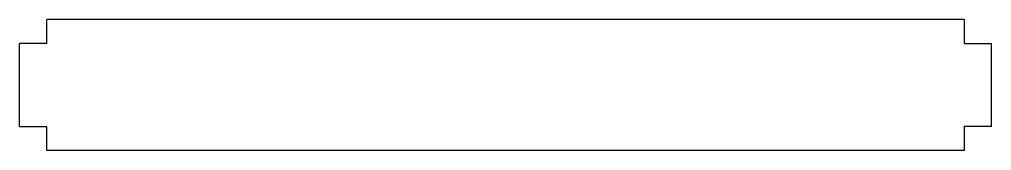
# Model space of a CAD drawing. Header units: millimetres. Extents: x 0 to 1068, y 0 to 145.
import ezdxf

# ---------------------------------------------------------------- set-up
doc = ezdxf.new("R2010")
doc.units = ezdxf.units.MM

msp = doc.modelspace()

# ---------------------------------------------------------------- linework, layer by layer
at = {"color": 7, "linetype": 'Continuous', "lineweight": 25}
for p, q in [((30, 118), (30, 144.7)), ((1038, 144.7), (30, 144.7)), ((1038, 144.7), (1038, 118)), ((30, 118), (0, 118)), ((0, 26.7), (0, 118)), ((1038, 118), (1068, 118)), ((1068, 26.7), (1068, 118)), ((0, 26.7), (30, 26.7)), ((30, 0), (30, 26.7)), ((1068, 26.7), (1038, 26.7)), ((1038, 26.7), (1038, 0)), ((1038, 0), (30, 0))]:
    msp.add_line(p, q, dxfattribs=at)

doc.saveas('drawing.dxf')
